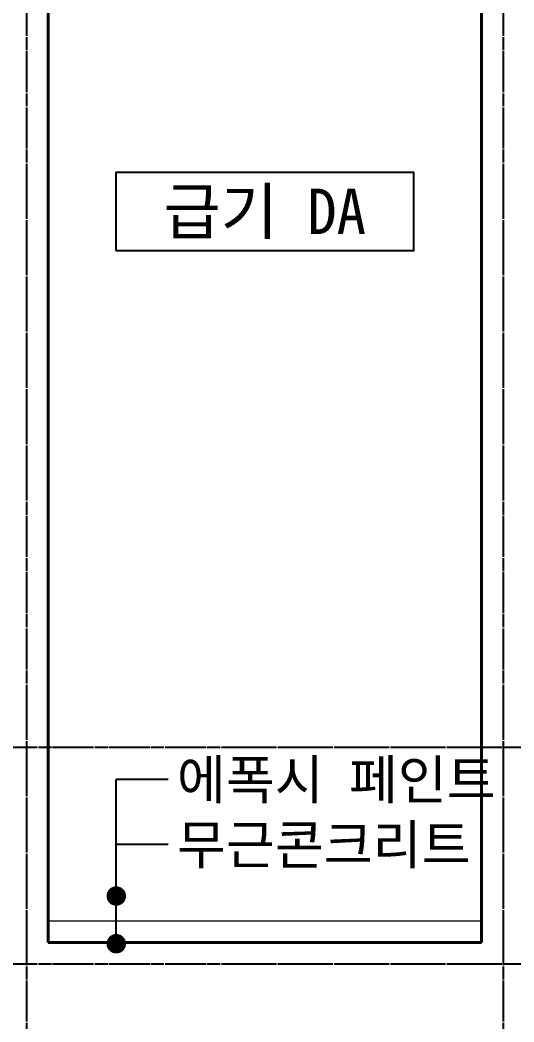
# Model space of a CAD drawing. Header units: inches. Extents: x 2004 to 150234, y 6875187 to 6994525.
# Drawn here: x 86916 to 89196, y 6880612 to 6885237 of the extents above; entities that cross this region are included whole.
import ezdxf
from ezdxf.enums import TextEntityAlignment as Align

# ---------------------------------------------------------------- set-up
doc = ezdxf.new("R2010")
doc.units = ezdxf.units.IN
doc.header["$MEASUREMENT"] = 0
doc.linetypes.add('CENTER', pattern=[65, 60, -2, 1, -2])
for name, color, linetype, lineweight in [('A-CONC-LIN1', 2, 'CONTINUOUS', 40), ('A-MKXS-LEAD', 7, 'CONTINUOUS', 25), ('A-MKXS-TEXT1', 3, 'CONTINUOUS', 25), ('A-MKXX-NAME', 3, 'CONTINUOUS', 25), ('A-MKXX-SYMB', 7, 'CONTINUOUS', 25), ('A-XXXX-FIN2', 6, 'CONTINUOUS', 20)]:
    doc.layers.add(name, color=color, linetype=linetype, lineweight=lineweight)
doc.layers.add('AA-AXIS-LINE-1', color=1, linetype='CENTER')
doc.styles.add('돋움체', font='')
doc.styles.get('돋움체').set_extended_font_data('DotumChe')

msp = doc.modelspace()

# ---------------------------------------------------------------- linework, layer by layer
at = {"layer": 'A-CONC-LIN1'}
for p, q in [((87046.3, 6892628.3), (87046.3, 6880978.3)), ((89046.3, 6891263.3), (89046.3, 6880978.3)), ((87046.3, 6880978.3), (89046.3, 6880978.3))]:
    msp.add_line(p, q, dxfattribs=at)
at = {"layer": 'A-MKXS-LEAD'}
for p, q in [((87360.5, 6880978.3), (87360.5, 6881730.2)), ((87600.5, 6881730.2), (87360.5, 6881730.2)), ((87600.5, 6881430.2), (87360.5, 6881430.2))]:
    msp.add_line(p, q, dxfattribs=at)
at = {"layer": 'A-MKXS-LEAD', "const_width": 45}
for points in [[(87383, 6881192.9, -1), (87338, 6881192.9, -1)], [(87383, 6880972.7, -1), (87338, 6880972.7, -1)]]:
    msp.add_lwpolyline(points, format="xyb", close=True, dxfattribs=at)
at = {"layer": 'A-MKXX-SYMB'}
msp.add_lwpolyline([(87358.5, 6884173.5), (88734, 6884173.5), (88734, 6884533.5), (87358.5, 6884533.5)], close=True, dxfattribs=at)
at = {"layer": 'A-XXXX-FIN2'}
msp.add_line((87046.3, 6881078.3), (89046.3, 6881078.3), dxfattribs=at)
at = {"layer": 'AA-AXIS-LINE-1'}
for p, q in [((86946.3, 6896078.3), (86946.3, 6878278.3)), ((89146.3, 6896078.3), (89146.3, 6878278.3)), ((92195.8, 6881878.3), (83446.3, 6881878.3)), ((92195.8, 6880878.3), (83446.3, 6880878.3))]:
    msp.add_line(p, q, dxfattribs=at)

# ---------------------------------------------------------------- texts
at = {"layer": 'A-MKXS-TEXT1', "style": '돋움체'}
for s, p in [('에폭시 페인트', (87640.5, 6881730.2)), ('무근콘크리트', (87640.5, 6881430.2))]:
    msp.add_text(s, height=180, dxfattribs=at).set_placement(p, align=Align.MIDDLE_LEFT)
at = {"layer": 'A-MKXX-NAME', "style": '돋움체'}
msp.add_text('급기 DA', height=210, dxfattribs=at).set_placement((88046.3, 6884353.5), align=Align.MIDDLE_CENTER)

doc.saveas('drawing.dxf')
